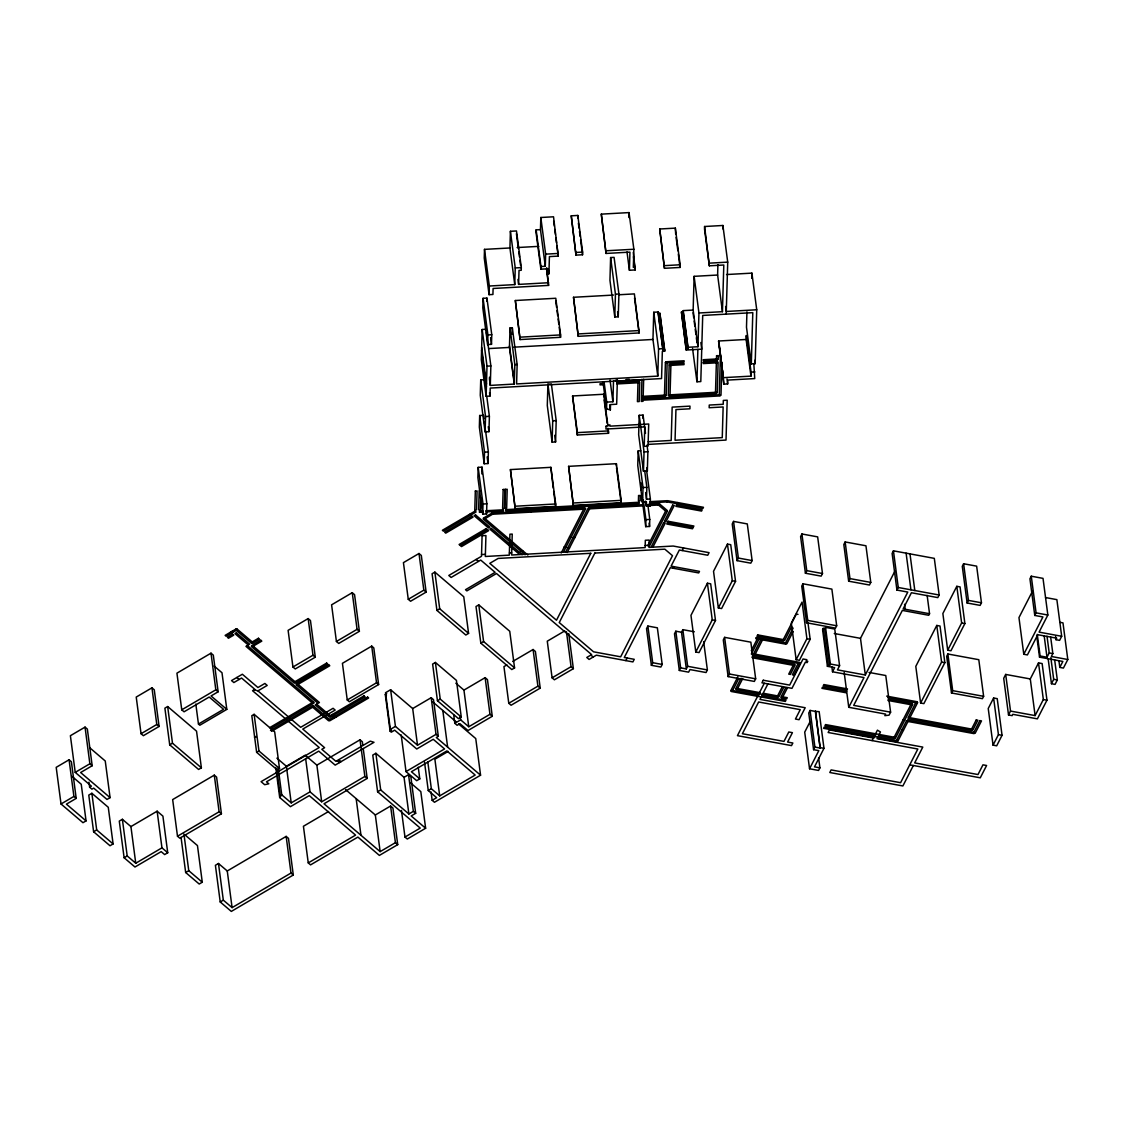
<?xml version="1.0" encoding="UTF-8"?>
<svg xmlns="http://www.w3.org/2000/svg" width="1124" height="1124" viewBox="0 0 1124 1124"><rect width="100%" height="100%" fill="white"/><g stroke="black" fill="none" stroke-linecap="round" stroke-linejoin="round"><path stroke-width="1.5" d="M478.178 467.373L477.883 477.503L482.716 514.16L486.566 513.949L486.861 503.805L482.027 467.163L478.178 467.373L483.011 504.03L482.716 514.16M483.98 418.62L483.545 415.29L479.681 415.515L479.344 427.106L484.177 463.762L488.027 463.538L488.364 451.946L485.512 430.281M485.006 383.031L484.57 379.687L480.721 379.912L480.271 395.241L485.104 431.883L488.954 431.672L489.39 416.344L486.762 396.351M486.032 329.29L482.182 329.501L481.311 359.638L486.13 396.294L489.98 396.069L490.219 388.075L613.493 381.233L617.385 379.687L616.669 404.219L610.515 404.556L610.36 409.895L606.538 408.911L603.026 382.258M483.081 298.31L482.814 307.906L487.633 344.562L491.483 344.337L491.764 334.741L486.945 298.099L483.081 298.31L487.914 334.952L487.633 344.562M548.653 282.728L518.614 284.4L519.021 270.392L521.227 270.28L521.311 267.61L516.478 230.954L510.408 231.291L509.931 247.968L484.5 249.373L484.247 258.042L489.081 294.685L492.93 294.474L493.099 288.475L548.582 285.398L546.686 267.737M480.721 497.623L480.355 509.678L478.627 509.762L479.189 490.823L480.917 490.738M481.845 473.921L482.027 467.163M486.847 301.288L486.945 298.099M484.177 463.762L484.514 452.157L479.681 415.515M485.104 431.883L485.54 416.554L480.721 379.912M486.13 396.294L487.001 366.157L482.182 329.501M489.081 294.685L489.333 286.016L484.5 249.373M662.963 350L658.13 313.343L659.872 313.245L664.691 349.901L662.963 350L658.172 312.008L653.747 312.261L658.566 348.904L657.779 376.104L516.59 383.944L517.152 364.485L512.333 327.829L510.015 327.955L514.834 364.612L514.272 384.071L490.289 385.406L490.865 365.946L486.467 332.62M514.272 384.071L509.453 347.428L510.015 327.955M512.137 334.32L512.333 327.829M489.333 286.016L514.75 284.611L515.242 267.948L510.408 231.291M510.422 469.579L515.185 508.624L555.635 506.376L555.706 503.974L550.872 467.331L510.422 469.579L515.185 508.624M515.326 300.515L520.089 339.56L560.539 337.312L560.609 334.91L555.776 298.267L515.326 300.515L520.089 339.56M540.461 229.633L536.134 229.872L536.05 232.528L540.883 269.184L547.332 268.819L547.177 273.891L548.919 273.792L549.411 256.595L558.277 256.103L553.528 216.792L540.813 217.494L540.461 229.633L545.295 266.276L540.953 266.514L540.883 269.184M530.978 512.123L531.006 510.914M531.048 509.453L531.076 508.245M545.295 266.276L545.646 254.136L540.813 217.494M547.908 384.169L547.29 405.497L552.109 442.139L555.579 441.957L556.197 420.615L551.378 383.972L547.908 384.169L552.727 420.812L552.109 442.139M546.376 511.265L546.404 510.057M546.447 508.596L546.475 507.388M550.872 467.331L553.219 488.055M571.245 215.808L575.994 255.12L582.541 254.755L582.625 252.085L577.806 215.443L571.245 215.808L575.994 255.12M568.603 466.348L573.352 505.393L621.122 502.737L621.193 500.349L616.374 463.692L568.603 466.348L573.352 505.393M613.507 295.064L573.507 297.284L578.256 336.329L639.135 332.943L634.372 293.898L618.72 294.769M607.929 425.898L603.771 394.243L572.566 395.971L577.314 435.016L608.52 433.288L608.59 430.885L577.385 432.628L577.314 435.016M577.722 218.112L577.806 215.443M578.256 336.329L573.507 297.284M635.271 267.273L633.332 267.372L633.866 249.247L629.033 212.591L601.298 214.136L606.047 253.448L629.932 252.127L629.412 270.252L635.186 269.943L633.29 252.282M606.047 253.448L601.298 214.136M603.7 396.646L603.771 394.243M610.613 257.551L609.953 280.354L614.786 316.996L618.256 316.799L618.917 293.996L614.083 257.354L610.613 257.551L615.446 294.193L614.786 316.996M606.538 408.911L606.735 402.111L604.108 382.118M606.735 402.111L612.903 401.76L613.493 381.233M616.303 466.095L616.374 463.692M628.892 217.536L629.033 212.591M640.75 450.766L638.179 450.907L637.758 465.434L645.724 526.664L649.574 526.453L649.77 519.457L647.803 504.465M645.485 433.414L643.068 415.093L639.219 415.304L638.657 434.637L643.476 471.279L647.34 471.068L647.888 451.736L647.017 445.076M641.944 379.294L641.298 401.423L643.026 401.324L643.673 379.195M640.891 490.022L641.101 483.025M642.97 418.311L643.068 415.093M642.38 497.019L642.226 502.007L643.968 501.922M638.179 450.907L643.012 487.549L642.591 502.091L646.441 501.866L646.314 506.067L650.178 505.856L650.375 498.986L646.637 470.675M643.476 471.279L644.038 451.946L639.219 415.304M643.054 503.229L643.083 502.035M645.724 526.664L645.921 519.667L643.293 499.674M650.375 498.986L646.511 499.211L646.862 487.338L644.67 470.675M657.779 376.104L652.96 339.462L653.747 312.261M659.718 229.001L664.467 268.313L680.062 267.442L680.146 264.772L675.327 228.13L659.718 229.001L664.467 268.313M658.13 313.343L658.172 312.008M659.872 313.245L664.663 351.236L662.345 351.362L661.558 378.563L617.343 381.022M664.663 351.236L664.691 349.901M675.327 228.13L675.679 234.129M717.913 264.66L717.618 275.029L694.112 276.335L693.143 310.069L683.223 310.617L683.181 311.952L681.439 312.05L686.23 350.042L701.741 349.171L700.856 342.511M686.23 350.042L681.439 312.05M686.272 348.707L688 348.609L688.043 347.274L683.223 310.617M726.54 274.537L751.9 273.132L756.733 309.774L755.159 363.642L751.31 363.867L752.799 312.655L702.711 315.437L700.8 381.57L696.95 381.795L697.878 349.381M688.043 347.274L697.962 346.726L698.945 312.992L694.112 276.335M726.216 314.13L727.72 262.131L722.901 225.488L704.593 226.5L704.523 229.17L709.342 265.812L723.8 265.011L722.437 311.685L698.945 312.992M709.342 265.812L704.593 226.5M723.8 384.155L723.406 377.65L750.958 376.133L751.071 372.128L746.252 335.472L746.125 339.476L718.587 341.008L723.8 384.155L727.649 383.944L727.762 380.081L754.738 378.577L753.825 363.586M722.802 228.889L722.901 225.488M720.414 355.493L719.262 395.367L720.99 395.269L721.945 362.335M746.94 311.854L746.491 327.21L751.31 363.867M751.745 278.345L751.9 273.132M677.8 502.583L677.196 503.749L702.879 508.469L703.484 507.303L667.586 500.7L666.996 501.866L677.379 503.777L677.983 502.611M901.813 730.038L906.646 720.582L908.276 720.877L897.795 741.348L896.165 741.053L901.813 730.038L903.443 730.333M561.213 552.994L584.087 508.371L585.702 508.68L563.602 551.8M565.583 552.193L588.161 508.146L589.791 508.441L567.213 552.502M625.857 660.603L627.192 658.018M673.178 568.238L673.978 566.679M682.24 550.549L683.575 547.964M647.874 626.054L646.539 628.653L651.372 665.296L660.856 667.052L662.191 664.453L657.357 627.81L647.874 626.054L652.693 662.71L651.372 665.296M675.819 631.21L680.638 667.853L686.328 668.906L681.509 632.25L675.819 631.21L674.484 633.796L679.317 670.438L688.619 672.152L689.953 669.567L706.055 672.531L707.375 669.946L703.652 641.621M733.551 521.396L732.23 523.995L737.049 560.637L750.79 563.166L752.125 560.581L747.291 523.924L733.551 521.396L738.37 558.052L737.049 560.637M681.509 632.25L682.844 629.665L694.337 631.786M707.418 583.216L690.965 615.348L695.784 652.004L699.044 652.594L715.496 620.476L710.677 583.82L707.418 583.216L712.251 619.872L695.784 652.004M727.467 544.1L713.529 571.301L718.348 607.958L721.608 608.548L735.546 581.347L730.726 544.69L727.467 544.1L732.286 580.743L718.348 607.958M679.317 670.438L680.638 667.853M686.328 668.906L687.663 666.307L682.844 629.665M724.615 637.35L723.294 639.949L728.113 676.592L754.345 681.425L755.665 678.826L750.846 642.183L724.615 637.35L729.448 674.007L728.113 676.592M801.918 533.984L800.597 536.584L805.416 573.226L821.152 576.12L822.487 573.535L817.654 536.879L801.918 533.984L806.751 570.641L805.416 573.226M737.85 676.873L730.74 690.754L732.37 691.049L738.679 678.713M751.282 650.67L757.59 638.334L759.22 638.643L751.324 654.056M741.109 678.236L735.686 688.815L737.316 689.124L742.739 678.545M802.929 583.792L801.735 586.124L806.554 622.766L835.497 628.105L836.692 625.773L831.872 589.116L802.929 583.792L807.749 620.434L806.554 622.766M791.675 626.658L784.594 640.469L782.964 640.174L796.354 614.069L797.984 614.378M764.292 683.252L737.442 735.658L791.521 745.605L792.856 743.02L787.601 742.051L792.42 732.665L788.795 731.991L783.99 741.39L742.388 733.733L758.644 701.994L800.246 709.651L795.441 719.037L799.052 719.711L805.191 707.727L759.979 699.395L767.903 683.912M793.123 628.077L785.255 643.434L786.884 643.729L793.179 631.449M845.15 541.951L843.815 544.536L848.648 581.178L869.442 585.014L870.777 582.415L865.944 545.772L845.15 541.951L849.969 578.593L848.648 581.178M796.143 659.704L806.906 638.713L802.072 602.071L791.324 623.047L796.143 659.704L799.403 660.294L810.151 639.317L807.959 622.654M823.246 628.358L828.065 665.015L829.695 665.31L824.876 628.667L823.246 628.358L822.585 629.651L827.404 666.307L834.64 667.642L832.519 671.787L863.991 677.575L848.761 707.305L885.656 714.105L884.855 715.651L889.07 715.159L890.601 712.18L885.768 675.524L869.007 672.433M824.876 628.667L825.536 627.361L834.753 629.061L839.586 665.717L837.464 669.862L865.311 674.99L907.785 592.067L896.938 590.072L892.119 553.429L893.439 550.83L934.311 558.361L939.144 595.003L937.809 597.603L911.409 592.741L903.148 608.871L929.548 613.732L928.761 615.278L902.347 610.416L853.706 705.38L890.601 712.18M827.404 666.307L828.065 665.015M829.695 665.31L830.355 664.017L825.536 627.361M810.095 710.438L814.914 747.081L820.169 748.05L815.336 711.394L810.095 710.438L808.76 713.023L813.593 749.68L818.834 750.635L809.547 768.774L818.595 770.446L819.916 767.847L818.595 757.857M810.137 721.552L804.714 732.131L809.547 768.774M815.336 711.394L819.157 711.675L823.976 748.331L814.493 766.849L819.916 767.847M865.311 674.99L860.492 638.334L895.097 570.781M813.593 749.68L814.914 747.081M896.938 590.072L898.259 587.487L893.439 550.83M820.169 748.05L815.532 711.014M872.084 740.59L877.423 730.164L880.443 731.991L877.029 738.665L922.79 747.095L914.683 762.901L977.992 774.548L982.966 764.84L986.591 765.5L980.283 777.808L909.738 764.826M963.619 563.756L962.284 566.341L967.118 602.998L980.142 605.386L981.463 602.801L976.644 566.145L963.619 563.756L968.438 600.399L967.118 602.998M936.77 625.436L915.793 666.377L920.612 703.034L923.872 703.624L944.848 662.682L940.015 626.04L936.77 625.436L941.589 662.092L920.612 703.034M956.805 586.321L942.867 613.521L947.701 650.178L950.946 650.768L964.884 623.567L960.065 586.911L956.805 586.321L961.638 622.963L947.701 650.178M947.869 653.999L946.675 656.332L951.494 692.974L982.432 698.664L983.626 696.332L978.793 659.69L947.869 653.999L952.688 690.642L951.494 692.974M913.362 765.486L902.881 785.957L829.807 772.511L831.128 769.912L900.591 782.697L917.844 749.02L828.135 732.497L829.456 729.912L873.404 738.004M1061.688 636.282L1039.082 632.124L1047.849 615.025L1043.016 578.368L1031.27 576.205L1029.935 578.804L1034.768 615.446L1042.903 616.95L1023.781 654.252L1027.406 654.927L1037.761 634.709L1056.743 638.207L1055.984 639.697L1059.609 640.357L1061.688 636.282L1056.869 599.64L1045.559 597.547M1032.506 591.182L1018.962 617.61L1023.781 654.252M1034.768 615.446L1036.089 612.861L1031.27 576.205M993.616 698.004L988.235 708.499L993.054 745.142L996.679 745.816L1002.046 735.321L997.227 698.664L993.616 698.004L998.435 734.646L993.054 745.142M1005.685 674.428L1003.704 678.306L1008.523 714.962L1012.134 715.623L1012.808 714.33L1037.396 718.854L1046.964 700.196L1042.131 663.553L1038.52 662.893L1030.286 678.952L1035.12 715.595L1010.518 711.071L1005.685 674.428L1030.286 678.952M1008.523 714.962L1010.518 711.071M1059.679 622.26L1062.981 622.879L1067.8 659.521L1063.416 668.077L1059.806 667.403L1062.854 661.446L1039.517 657.147L1040.121 655.98L1037.269 634.329M1040.121 655.98L1046.992 657.245L1049.212 652.918L1047.02 636.254M1050.645 636.915L1052.837 653.578L1051.347 656.486L1067.8 659.521M1035.12 715.595L1043.339 699.535L1038.52 662.893M1054.677 659.999L1057.319 679.992L1055.057 684.39L1051.446 683.729L1053.694 679.332L1050.842 657.666M110.082 797.633L80.619 772.525L92.182 765.739L87.349 729.083L85.045 727.116L70.391 735.714L75.224 772.371L91.395 786.154L89.625 787.193L91.929 789.16L93.714 788.121L106.991 799.445L110.082 797.633L105.249 760.99L89.878 747.881M151.951 687.832L136.229 697.063L141.048 733.719L143.366 735.686L159.088 726.455L154.269 689.799L151.951 687.832L156.784 724.474L159.088 726.455M226.809 709.385L211.045 695.953L218.14 691.78L213.307 655.137L211.003 653.17L176.932 673.164L181.751 709.82L184.069 711.787L209.19 697.035L223.578 709.3L198.456 724.053L199.833 725.233L226.809 709.385L221.99 672.742L214.108 666.026M308.159 618.579L288.109 630.339L292.942 666.996L295.247 668.963L315.296 657.189L310.463 620.546L308.159 618.579L312.978 655.222L315.296 657.189M352.248 592.685L331.594 604.824L336.413 641.467L338.731 643.434L359.385 631.309L354.566 594.652L352.248 592.685L357.067 629.342L359.385 631.309M418.999 553.5L403.432 562.632L408.265 599.289L410.569 601.256L426.137 592.109L421.317 555.467L418.999 553.5L423.832 590.142L426.137 592.109M86.056 820.885L66.414 804.138L76.207 798.391L71.388 761.749L69.07 759.782L56.2 767.341L61.019 803.983L82.979 822.698L86.056 820.885L81.237 784.243L72.076 776.431M167.659 706.546L164.891 708.176L169.71 744.833L198.597 769.448L201.379 767.818L196.545 731.176L167.659 706.546L172.492 743.203L201.379 767.818M75.224 772.371L89.864 763.772L85.045 727.116M141.048 733.719L156.784 724.474M181.751 709.82L215.822 689.813L211.003 653.17M434.876 572.116L432.094 573.746L436.927 610.402L465.8 635.018L468.582 633.388L463.762 596.746L434.876 572.116L439.695 608.772L468.582 633.388M292.942 666.996L312.978 655.222M336.413 641.467L357.067 629.342M408.265 599.289L423.832 590.142M61.019 803.983L73.903 796.424L69.07 759.782M257.944 690.867L267.189 685.429L264.885 683.462L257.944 687.537L242.348 674.245L231.544 680.582L233.862 682.549L241.576 678.025L254.853 689.349L252.549 690.712L319.216 747.53L261.091 781.658L264.674 784.707L268.791 783.793L266.486 781.812L318.752 751.127L335.163 765.121L374.011 742.304L370.316 741.152L335.935 761.341L321.829 749.315L324.611 747.699L302.778 729.083L335.149 710.073L333.069 708.303L300.684 727.312L257.944 690.867L254.08 689.799M508.919 545.365L510.31 544.55M511.996 543.552L513.387 542.737M169.71 744.833L172.492 743.203M91.873 793.291L88.782 795.104L93.615 831.76L110.011 845.74L113.103 843.927L108.269 807.285L91.873 793.291L96.692 829.948L113.103 843.927M519.555 552.432L518.164 553.247L489.895 529.151L491.286 528.336L522.168 554.666M521.241 551.434L522.632 550.62M254.122 714.33L251.818 715.693L256.637 752.335L277.207 769.87L279.511 768.507L274.692 731.865L254.122 714.33L258.956 750.987L279.511 768.507M371.721 646.117L342.427 663.315L347.246 699.971L349.325 701.741L378.619 684.544L373.8 647.902L371.721 646.117L376.54 682.774L378.619 684.544M436.927 610.402L439.695 608.772M269.577 727.706L312.795 702.331L313.835 703.217L270.617 728.591M478.782 604.881L476 606.51L480.833 643.167L511.799 669.553L514.567 667.923L509.748 631.281L478.782 604.881L483.601 641.537L514.567 667.923M93.615 831.76L96.692 829.948M254.502 737.302L255.893 736.487M270.519 730.474L312.332 705.928L313.371 706.813L271.558 731.359M130.918 826.59L122.375 819.298L119.285 821.11L124.118 857.753L134.978 867.011L161.182 851.627L164.652 854.577L167.729 852.765L162.91 816.122L157.135 811.191L130.918 826.59L135.751 863.232L161.954 847.847L157.135 811.191M214.291 775.139L172.66 799.586L177.494 836.228L179.798 838.195L221.428 813.762L216.595 777.106L214.291 775.139L219.11 811.795L221.428 813.762M256.637 752.335L258.956 750.987M347.246 699.971L376.54 682.774M435.409 662.457L432.628 664.087L437.447 700.73L458.48 718.658L461.262 717.028L456.428 680.385L435.409 662.457L440.229 699.1L461.262 717.028M412.691 708.556L431.18 697.695L436.014 734.351L417.51 745.212L412.691 708.556L390.618 689.743L385.532 692.735L390.351 729.378L391.503 730.375L390.126 731.19L391.278 732.174L394.664 730.179L416.737 748.991L433.232 739.297L444.556 748.949L406.017 771.584L416.695 780.688L419.786 778.876L418.254 767.214M390.126 731.19L385.293 694.534L386.684 693.719M480.833 643.167L483.601 641.537M124.118 857.753L127.195 855.94L122.375 819.298M305.63 758.531L310.027 791.844L291.214 802.887L286.381 766.245L305.194 755.202L316.87 765.149L321.689 801.791L364.864 776.445L360.031 739.803L316.87 765.149M177.494 836.228L219.11 811.795M437.447 700.73L440.229 699.1M390.351 729.378L395.437 726.399L390.618 689.743M390.59 806.02L395.423 842.663L380.151 851.627L375.332 814.984L390.59 806.02L392.908 807.987L397.727 844.644L379.378 855.406L357.896 837.085L310.561 864.876L308.257 862.909L355.577 835.118L309.255 795.623L290.442 806.667L279.693 797.52L281.731 794.823L278.232 768.17M485.132 677.66L489.966 714.316L468.764 726.75L463.945 690.108L485.132 677.66L487.451 679.627L492.27 716.283L467.991 730.53L459.899 723.645L457.131 725.275L454.813 723.308L453.717 714.976M506.868 664.902L503.945 666.616L508.779 703.273L511.083 705.24L540.222 688.127L535.403 651.484L533.085 649.517L512.684 661.488M564.768 630.901L547.276 641.186L552.095 677.828L554.399 679.795L573.366 668.668L568.758 633.683M404.05 777.33L408.532 774.703L413.351 811.345L408.883 813.973L404.05 777.33L375.866 753.291L372.775 755.103L377.608 791.76L420.236 828.093L404.977 837.057L407.295 839.024L425.631 828.248L420.812 791.605L410.302 782.655M185.165 835.09L197.459 845.571L202.278 882.214L199.201 884.026L185.671 872.505L188.762 870.693L183.943 834.05M454.813 723.308L460.671 719.866L460.236 716.536M227.259 870.974L218.477 863.499L215.401 865.297L220.22 901.954L231.319 911.409L293.294 875.02L288.475 838.364L286.156 836.396L227.259 870.974L232.092 907.63L290.99 873.053L286.156 836.396M431.18 697.695L433.499 699.662L438.318 736.318L436.323 737.499L480.566 775.209L434.468 802.269L432.164 800.302L431.068 791.97M363.221 748.429L367.169 778.426L324.007 803.772L380.151 851.627M508.779 703.273L537.904 686.16L533.085 649.517M552.095 677.828L571.062 666.701L566.454 631.716M328.573 811.5L303.424 826.266L308.257 862.909M377.608 791.76L380.685 789.947L375.866 753.291M448.195 751.408L434.89 759.22L439.709 795.876L475.171 775.054L446.86 750.916L411.412 771.738L419.786 778.876M220.22 901.954L223.311 900.141L218.477 863.499M432.164 800.302L436.632 797.675L428.258 790.537L431.335 788.725L427.837 762.072M408.532 774.703L410.836 776.67L415.669 813.312L411.187 815.94L425.631 828.248M517.124 247.561L538.832 246.353M545.646 254.136L558.361 253.434M576.078 252.45L582.625 252.085M606.131 250.778L633.866 249.247M515.242 267.948L521.311 267.61M664.537 265.643L680.146 264.772M709.427 263.156L727.72 262.131M615.446 294.193L618.917 293.996M756.733 309.774L726.287 311.474L725.64 306.473M487.914 334.952L491.764 334.741M520.159 337.158L560.609 334.91M578.326 333.926L639.205 330.554M488.898 348.566L509.453 347.428M513.499 347.204L652.96 339.462M658.566 348.904L663.005 348.665M487.001 366.157L490.865 365.946M514.834 364.612L517.152 364.485M751.071 372.128L754.921 371.918M625.956 379.575L629.328 379.392M615.797 381.345L642.788 379.842M603.447 383.495L600.076 383.677L600.033 384.886L603.419 384.689M616.95 382.75L638.896 381.528L638.868 382.722L616.921 383.944M485.54 416.554L489.39 416.344M552.727 420.812L556.197 420.615M648.183 441.732L671.197 440.453L672.166 407.127L689.981 406.129L689.911 408.799L675.946 409.572L675.06 440.243L722.254 437.629L723.139 406.958L709.174 407.731L709.244 405.062L723.21 404.289L723.322 400.425L727.186 400.214L726.02 440.074L648.112 444.401M484.514 452.157L488.364 451.946M644.038 451.946L647.888 451.736M643.012 487.549L646.862 487.338M483.011 504.03L486.861 503.805M515.256 506.222L555.706 503.974M573.423 502.99L621.193 500.349M482.884 510.928L479.456 511.111L479.414 512.319L482.842 512.123M486.313 510.732L503.44 509.79L503.397 510.984L486.271 511.94M650.009 501.641L667.305 500.686L667.277 501.88L649.967 502.849M643.223 504.69L588.99 507.697L588.948 508.891L643.195 505.884M648.478 504.395L658.973 503.805L658.945 505.013L648.436 505.589M645.921 519.667L649.77 519.457M481.536 554.553L485.399 554.343M509.369 553.008L511.687 552.882M645.176 545.477L649.026 545.252M738.37 558.052L752.125 560.581M806.751 570.641L822.487 573.535M849.969 578.593L870.777 582.415M898.259 587.487L939.144 595.003M968.438 600.399L981.463 602.801M1036.089 612.861L1047.849 615.025M573.198 537.342L574.828 537.637M567.887 547.711L569.517 548.006M732.286 580.743L735.546 581.347M961.638 622.963L964.884 623.567M1049.212 652.918L1052.837 653.578M807.749 620.434L836.692 625.773M834.275 633.514L860.492 638.334M1053.694 679.332L1057.319 679.992M712.251 619.872L715.496 620.476M941.589 662.092L944.848 662.682M806.906 638.713L810.151 639.317M1043.339 699.535L1046.964 700.196M830.355 664.017L839.586 665.717M952.688 690.642L983.626 696.332M751.942 657.076L753.572 657.371M847.524 688.928L823.864 684.558L823.26 685.724L846.92 690.094M886.681 696.135L917.184 701.755L916.594 702.922L887.777 697.611M846.681 691.597L822.529 687.157L821.925 688.324L846.091 692.763M888.101 699.226L912.252 703.666L911.648 704.832L887.918 700.463M687.663 666.307L707.375 669.946M729.448 674.007L755.665 678.826M652.693 662.71L662.191 664.453M998.435 734.646L1002.046 735.321M760.091 692.679L736.796 688.394L736.206 689.56L777.794 697.217L778.398 696.051L763.421 693.297M903.036 719.922L904.665 720.217M758.897 695.292L731.85 690.319L731.246 691.485L785.339 701.432L785.929 700.266L762.269 695.911M875.765 735.096L824.946 725.739L825.55 724.573L894.985 737.358L894.395 738.524L879.151 735.714M874.598 737.709L823.611 728.324L824.215 727.158L897.275 740.618L896.685 741.784L877.985 738.342M820.365 747.657L823.976 748.331M569.587 536.682L571.217 536.977M527.844 555.059L484.57 518.178L483.179 518.993L525.161 554.764M469.523 514.342L470.717 515.143M590.873 655.067L593.177 657.034M476.098 559.457L478.403 561.424M571.062 666.701L573.366 668.668M537.904 686.16L540.222 688.127M455.852 683.209L463.945 690.108M489.966 714.316L492.27 716.283M460.671 719.866L468.764 726.75M432.754 701.91L455.993 721.72M458.62 723.968L475.747 738.566L480.566 775.209M436.014 734.351L438.318 736.318M385.293 694.534L386.445 695.517M363.586 696.121L364.626 697.006M395.437 726.399L417.51 745.212M431.335 788.725L439.709 795.876M335.219 716.1L336.259 717M332.283 714.499L333.322 715.384M360.031 739.803L362.349 741.77L362.785 745.1M232.078 631.295L233.118 632.18M333.055 717.379L334.095 718.264M230.378 632.292L231.418 633.177M413.351 811.345L415.669 813.312M364.864 776.445L367.169 778.426M380.685 789.947L408.883 813.973M338.703 759.712L341.022 761.679M337.158 760.611L339.476 762.578M236.799 677.505L239.103 679.472M345.588 789.624L375.332 814.984M395.423 842.663L397.727 844.644M215.822 689.813L218.14 691.78M254.67 736.445L255.71 737.33M276.911 758.166L286.381 766.245M310.027 791.844L321.689 801.791M281.731 794.823L291.214 802.887M290.99 873.053L293.294 875.02M89.864 763.772L92.182 765.739M161.954 847.847L167.729 852.765M188.762 870.693L202.278 882.214M223.311 900.141L232.092 907.63M73.903 796.424L76.207 798.391M127.195 855.94L135.751 863.232M1058.92 660.743L1059.806 667.403M1055.548 636.367L1055.984 639.697M1048.144 658.748L1051.446 683.729M1044.14 635.594L1046.992 657.245M1036.665 635.496L1039.517 657.147M927.145 595.397L929.548 613.732M909.99 553.879L914.81 590.536M906.099 553.163L910.932 589.819M904.567 604.248L905.227 609.25M844.152 672.321L848.761 707.305M831.858 666.785L832.519 671.787M754.724 360.312L755.159 363.642M746.125 339.476L750.958 376.133M717.618 275.029L722.437 311.685M726.989 378.943L727.649 383.944M719.304 345.307L719.964 350.309M720.4 353.638L721.06 358.64M721.496 361.97L722.156 366.958M722.591 370.302L723.252 375.29M718.587 341.008L723.406 377.65M693.143 310.069L697.962 346.726M693.058 312.739L693.719 317.741M694.154 321.071L694.815 326.072M695.25 329.402L695.911 334.39M696.346 337.734L697.006 342.722M692.553 348.468L696.95 381.795M676.114 237.459L677.87 250.793M678.32 254.122L680.062 267.442M683.181 311.952L688 348.609M633.43 256.609L635.186 269.943M634.526 297.972L639.135 332.943M626.995 251.931L629.412 270.252M646.89 467.739L647.34 471.068M649.728 502.526L650.178 505.856M645.64 492.537L646.511 499.211M649.138 523.124L649.574 526.453M645.654 501.079L646.314 506.067M617.596 311.812L618.256 316.799M610.051 380.109L612.903 401.76M609.7 404.893L610.36 409.895M616.514 467.767L621.122 502.737M604.136 399.975L607.213 423.298M607.873 428.286L608.52 433.288M578.382 223.1L579.043 228.102M579.478 231.432L580.139 236.433M580.574 239.763L582.541 254.755M553.668 221.119L554.329 226.121M554.764 229.451L555.425 234.452M555.86 237.782L556.521 242.77M556.956 246.114L558.277 256.103M572.566 395.971L577.385 432.628M555.706 300.67L556.591 307.33M557.026 310.66L557.687 315.661M558.122 318.991L558.783 323.993M559.218 327.323L560.539 337.312M548.259 268.791L548.919 273.792M546.531 268.889L547.177 273.891M547.051 273.736L548.582 285.398M536.134 229.872L540.953 266.514M554.708 435.297L555.579 441.957M553.654 491.385L555.635 506.376M516.408 233.623L518.375 248.615M518.824 251.945L519.471 256.946M519.92 260.276L520.567 265.278M517.953 279.398L518.614 284.4M509.931 247.968L514.75 284.611M509.495 345.897L514.314 382.539M490.612 337.678L491.483 344.337M489.46 377.214L490.331 383.874M489.418 378.746L490.289 385.406M489.544 392.74L489.98 396.069M481.662 347.442L486.481 384.085M481.578 350.309L486.397 386.951M485.666 388.019L486.102 391.349M488.294 426.684L488.954 431.672M484.416 421.964L485.076 426.951M487.156 456.878L488.027 463.538M486.13 510.605L486.566 513.949M442.814 710.494L447.633 747.137M424.521 762.227L428.258 790.537M401.184 734.927L406.017 771.584M401.465 810.404L404.977 837.057M356.153 798.63L360.973 835.287M276.687 769.069L280.199 795.722M275.745 767.523L279.693 797.52M195.815 704.06L198.456 724.053M181.076 837.521L185.671 872.505M88.965 782.192L89.625 787.193M670.073 364.218L670.03 365.426L684.01 364.64L684.038 363.431L670.073 364.218M475.326 491.048L474.778 509.973L476.52 509.889L477.068 490.949L475.326 491.048M482.084 535.755L481.493 556.296L448.799 575.474L451.117 577.455L480.721 560.075L495.108 572.327L465.505 589.707L466.882 590.887L496.485 573.507L591.646 654.618L586.784 657.47L589.088 659.437L596.352 655.18L632.91 661.91L634.245 659.31L624.298 657.484L670.297 567.704L698.692 572.931L699.479 571.371L671.084 566.145L679.346 550.015L707.741 555.242L709.075 552.657L673.178 546.039L648.969 547.388L649.18 540.054L645.331 540.265L645.12 547.599L511.631 555.017L512.235 534.083L509.917 534.209L509.312 555.144L485.329 556.478L485.933 535.544L482.084 535.755M492.284 513.064L492.242 514.258L584.873 509.13L584.916 507.922L492.284 513.064M503.159 489.488L502.611 508.427L504.353 508.329L504.887 489.39L503.159 489.488M505.463 489.376L504.915 508.301L506.657 508.203L507.191 489.277L505.463 489.376M505.744 509.65L505.716 510.844L639.205 503.44L639.247 502.245L505.744 509.65M606.033 426.235L605.948 429.045L644.769 426.881L644.207 446.354L648.056 446.144L648.703 424.001L609.882 426.165L609.925 424.83L606.033 426.235M638.011 382.174L637.434 401.633L639.177 401.549L639.753 382.076L638.011 382.174M638.572 495.558L638.418 500.897L640.146 500.798L640.301 495.473L638.572 495.558M642.24 399.048L642.197 400.242L720.105 395.915L720.147 394.721L642.24 399.048M642.31 396.379L642.268 397.573L665.296 396.294L665.338 395.1L642.31 396.379M665.408 362.406L664.453 395.746L666.181 395.648L667.15 362.321L665.408 362.406M666.293 361.759L666.265 362.968L684.08 361.97L684.109 360.776L666.293 361.759M669.187 364.878L668.288 395.536L670.03 395.437L670.916 364.78L669.187 364.878M669.173 394.889L669.145 396.084L716.339 393.456L716.367 392.262L669.173 394.889M703.301 362.378L703.273 363.572L717.224 362.799L717.267 361.591L703.301 362.378M703.385 359.708L703.343 360.902L717.295 360.13L717.337 358.921L703.385 359.708M716.381 362.251L715.482 392.908L717.224 392.81L718.11 362.153L716.381 362.251M716.578 355.704L716.452 359.568L718.18 359.483L718.306 355.62L716.578 355.704M668.204 521.311L667.614 522.477L693.297 527.184L693.887 526.018L668.204 521.311M757.66 634.891L757.07 636.058L783.484 640.905L784.088 639.739L757.66 634.891M976.25 719.922L971.291 729.645L972.906 729.94L977.88 720.217L976.25 719.922M590.788 553.289L556.492 620.223L489.783 563.349L498.171 558.431L590.788 553.289M594.863 553.05L559.246 622.57L593.57 651.822L620.673 656.809L672.489 555.692L664.846 549.172L594.863 553.05M665.787 510.774L647.831 545.786L649.461 546.081L667.403 511.069L665.787 510.774M663.582 522.786L651.456 546.461L653.086 546.756L665.211 523.096L663.582 522.786M672.644 505.112L664.382 521.241L666.012 521.536L674.274 505.407L672.644 505.112M667.417 522.857L666.813 524.023L692.496 528.758L693.101 527.592L667.417 522.857M676.465 505.168L675.875 506.334L701.559 511.069L702.149 509.903L676.465 505.168M756.354 637.477L755.75 638.643L785.774 644.164L786.379 642.998L756.354 637.477M761.187 639.008L753.263 654.491L754.892 654.786L762.817 639.303L761.187 639.008M753.066 656.641L752.462 657.807L794.05 665.464L794.654 664.298L753.066 656.641M754.373 654.056L753.783 655.222L799.009 663.539L799.6 662.373L754.373 654.056M763.266 680.231L761.946 682.816L791.97 688.352L805.332 662.247L807.144 662.57L807.805 661.277L806.189 660.982L806.849 659.69L803.042 658.987L789.68 685.092L763.266 680.231M782.107 687.087L777.274 696.487L778.904 696.782L783.737 687.382L782.107 687.087M793.544 664.734L788.725 674.133L790.355 674.428L795.16 665.043L793.544 664.734M785.704 687.748L780.885 697.147L782.515 697.442L787.334 688.057L785.704 687.748M798.49 662.809L792.35 674.793L793.98 675.102L800.119 663.118L798.49 662.809M911.143 704.102L893.875 737.794L895.505 738.089L912.772 704.397L911.143 704.102M916.074 702.177L907.981 717.983L909.597 718.278L917.704 702.486L916.074 702.177M907.756 720.147L907.166 721.313L974.072 733.635L974.677 732.469L907.756 720.147M909.091 717.548L908.487 718.714L971.796 730.375L972.401 729.209L909.091 717.548M979.875 720.596L973.567 732.89L975.196 733.199L981.505 720.891L979.875 720.596M782.009 696.711L781.405 697.878L786.659 698.847L787.264 697.681L782.009 696.711M235.928 629.033L225.137 635.369L226.177 636.254L236.967 629.918L235.928 629.033M237.136 629.075L235.759 629.89L251.355 643.181L252.745 642.366L237.136 629.075M232.682 634.259L227.441 637.336L228.481 638.235L233.722 635.144L232.682 634.259M236.363 632.854L234.986 633.669L248.263 644.993L249.654 644.178L236.363 632.854M258.464 638.263L251.523 642.338L252.563 643.223L259.503 639.149L258.464 638.263M475.073 511.083L442.392 530.275L443.432 531.16L476.112 511.968L475.073 511.083M247.336 645.541L245.959 646.356L312.627 703.174L314.017 702.36L247.336 645.541M260.768 640.23L251.523 645.654L252.563 646.539L261.808 641.116L260.768 640.23M471.996 516.225L444.697 532.242L445.736 533.127L473.035 517.11L471.996 516.225M252.731 645.696L251.355 646.511L294.095 682.942L295.486 682.128L252.731 645.696M475.522 514.904L474.131 515.719L488.519 527.971L489.895 527.156L475.522 514.904M491.75 513.218L483.362 518.15L484.402 519.035L492.79 514.104L491.75 513.218M486.214 528.575L459.084 544.508L460.123 545.393L487.254 529.46L486.214 528.575M487.605 529.755L460.475 545.688L461.514 546.573L488.645 530.64L487.605 529.755M326.648 663.09L294.277 682.099L295.317 682.985L327.688 663.975L326.648 663.09M328.728 664.86L296.357 683.87L297.396 684.755L329.768 665.745L328.728 664.86M297.565 683.912L296.174 684.727L318.022 703.329L319.413 702.514L297.565 683.912M313.554 705.956L312.163 706.771L328.573 720.765L329.95 719.95L313.554 705.956M316.631 704.144L315.24 704.959L329.346 716.986L330.723 716.171L316.631 704.144M659.648 504.002L658.257 504.817L665.9 511.322L667.291 510.521L659.648 504.002M363.895 695.939L329.515 716.129L330.554 717.014L364.935 696.824L363.895 695.939M367.59 697.105L328.742 719.908L329.782 720.793L368.63 697.99L367.59 697.105M565.892 547.332L564.262 547.037L565.892 547.332"/></g></svg>
